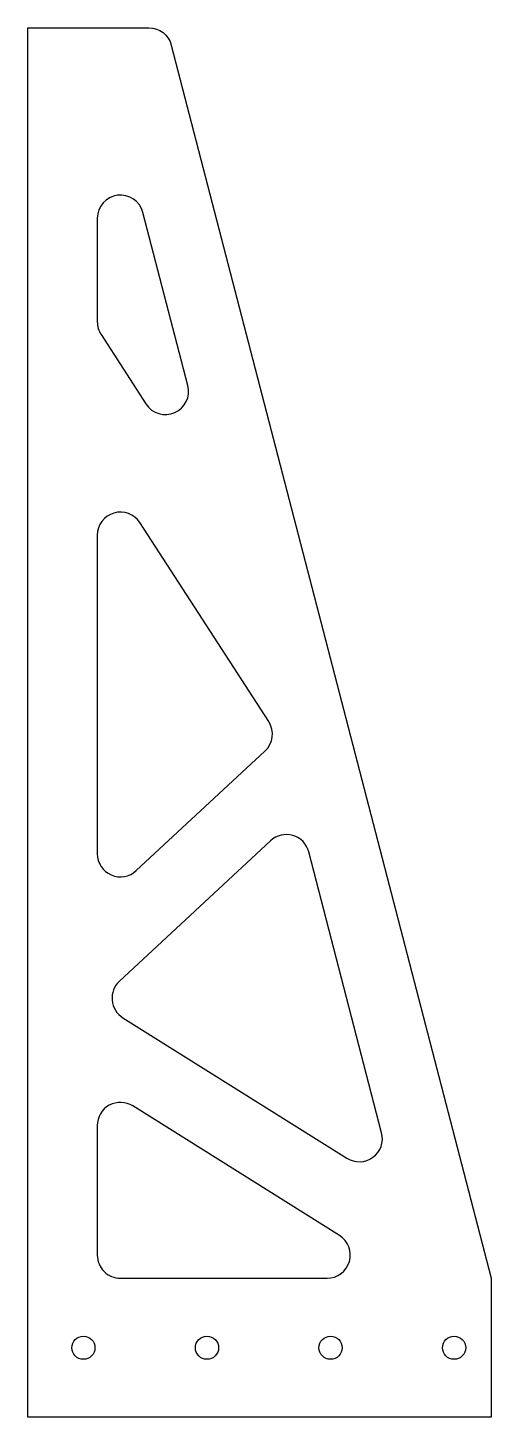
# Model space of a CAD drawing. Header units: millimetres. Extents: x 206 to 306, y 2 to 302.
import ezdxf

# ---------------------------------------------------------------- set-up
doc = ezdxf.new("R2010")
doc.units = ezdxf.units.MM
doc.layers.get('0').update_dxf_attribs({"linetype": 'CONTINUOUS'})

msp = doc.modelspace()

# ---------------------------------------------------------------- linework, layer by layer
for points in [[(232.63, 302, -0.341721), (237.47, 298.25), (306.5, 32), (306.5, 2), (206.5, 2), (206.5, 302)], [(241.04, 224.74), (231.34, 262.13, 0.880576), (221.5, 260.88), (221.5, 238.48, 0.144495), (222.3, 235.76), (232, 220.77, 0.851415)], [(229.9, 120.01), (257.68, 145.81, 0.36397), (258.48, 152.19), (230.7, 195.15, 0.747496), (221.5, 192.44), (221.5, 123.67, 0.654931)], [(282.86, 63.41), (267.14, 124.05, 0.567812), (258.9, 126.46), (226.27, 96.16, 0.493145), (227.02, 88.26), (275.36, 57.92, 0.678619)], [(226.5, 32), (271.08, 32, 0.752789), (273.74, 41.24), (229.16, 69.21, 0.589702), (221.5, 64.98), (221.5, 37, 0.414214)]]:
    msp.add_lwpolyline(points, format="xyb", close=True)
for centre in [(218.5, 17), (245.17, 17), (271.83, 17), (298.5, 17)]:
    msp.add_circle(centre, 2.5)

doc.saveas('drawing.dxf')
